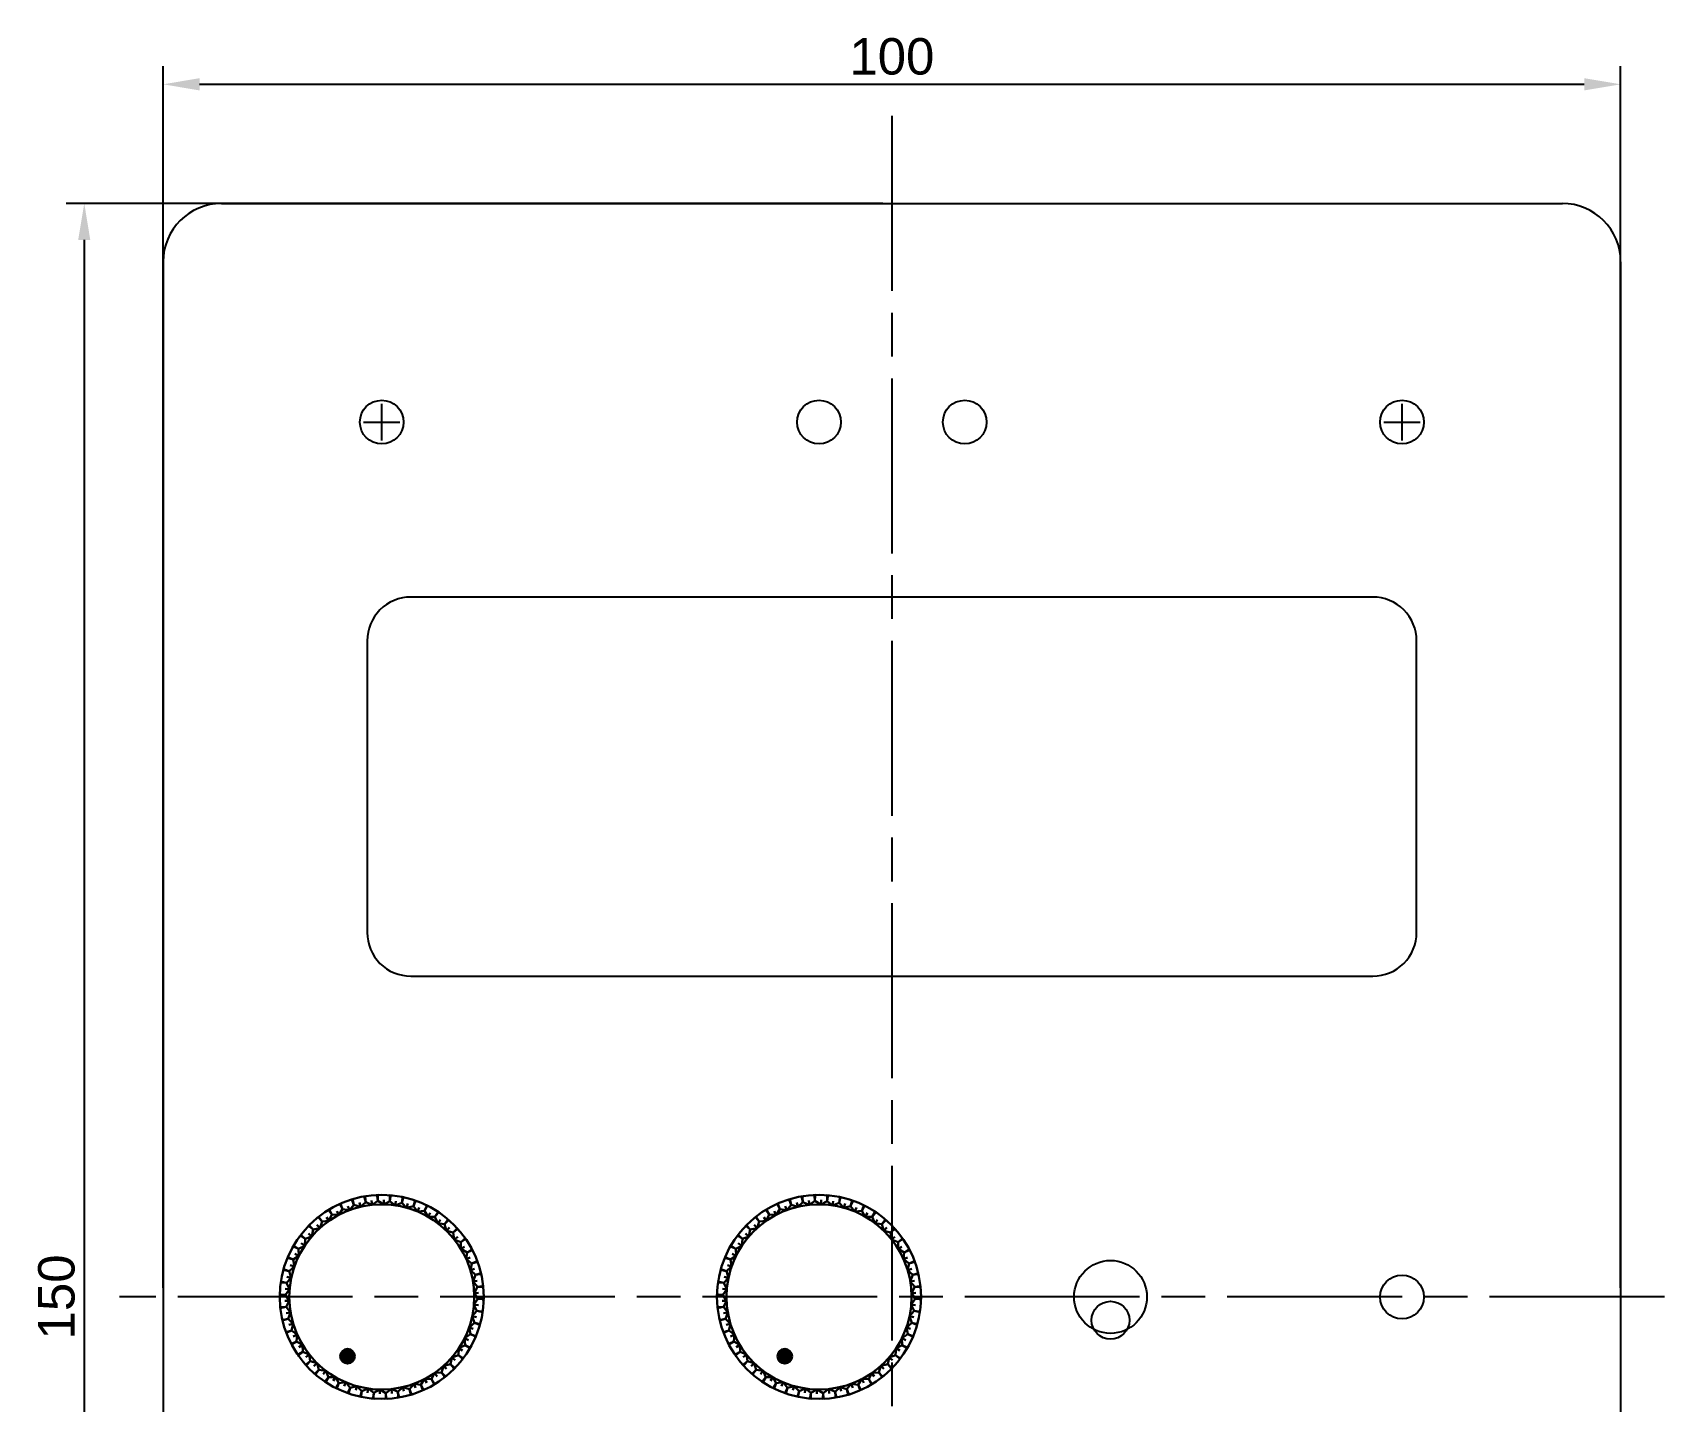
# Model space of a CAD drawing. Header units: millimetres. Extents: x -59 to 53, y -81 to 87.
# Drawn here: x -59 to 53, y -7.2 to 86.7 of the extents above; entities that cross this region are included whole.
import ezdxf

# ---------------------------------------------------------------- set-up
doc = ezdxf.new("R2010")
doc.units = ezdxf.units.MM
doc.linetypes.add('AM_ISO08W050', pattern=[18, 12, -1.5, 3, -1.5])
for name, color, linetype, lineweight in [('AM_0 プロファイル（中）', 7, 'Continuous', 30), ('AM_7', 4, 'AM_ISO08W050', 25), ('AM_8', 1, 'Continuous', 25), ('ﾎﾞﾃﾞｨｰ', 2, 'Continuous', 25)]:
    doc.layers.add(name, color=color, linetype=linetype, lineweight=lineweight)
doc.styles.get("Standard").update_dxf_attribs({"font": 'arial.ttf'})
doc.dimstyles.new('ISO-25', dxfattribs={"dimtxt": 2.5, "dimasz": 2.5, "dimexe": 1.25, "dimexo": 0.625, "dimtad": 1, "dimtxsty": 'Standard', "dimcen": 2.5, "dimadec": 0, "dimazin": 0, "dimtfac": 1, "dimtmove": 0, "dimatfit": 3, "dimfxl": 1, "dimarcsym": 0})

# ---------------------------------------------------------------- blocks, each defined once
blk = doc.blocks.new('*D36')
at = {"color": 0, "lineweight": -2}
for p, q in [((-0.62, 75), (-56.66, 75)), ((-55.41, 72.5), (-55.41, -72.5)), ((-0.62, -75), (-56.66, -75))]:
    blk.add_line(p, q, dxfattribs=at)
at = {"color": 0}
for points in [[(-55, 72.5), (-55.83, 72.5), (-55.41, 75)], [(-55.83, -72.5), (-55, -72.5), (-55.41, -75)]]:
    blk.add_solid(points, dxfattribs=at)
at = {"layer": 'Defpoints', "color": 0}
for p in [(0, 75), (-55.41, -75), (0, -75)]:
    blk.add_point(p, dxfattribs=at)
at = {"color": 0, "insert": (-57.31, 0), "char_height": 2.5, "attachment_point": 5, "rotation": 90}
blk.add_mtext('150', dxfattribs=at)
blk = doc.blocks.new('*D37')
at = {"color": 0, "lineweight": -2}
for p, q in [((-50, 0.62), (-50, 84.42)), ((50, 0.62), (50, 84.42)), ((-47.5, 83.17), (47.5, 83.17))]:
    blk.add_line(p, q, dxfattribs=at)
at = {"color": 0}
for points in [[(-47.5, 83.59), (-47.5, 82.75), (-50, 83.17)], [(47.5, 82.75), (47.5, 83.59), (50, 83.17)]]:
    blk.add_solid(points, dxfattribs=at)
at = {"layer": 'Defpoints', "color": 0}
for p in [(50, 83.17), (-50, 0), (50, 0)]:
    blk.add_point(p, dxfattribs=at)
at = {"color": 0, "insert": (0, 85.07), "char_height": 2.5, "attachment_point": 5}
blk.add_mtext('100', dxfattribs=at)

msp = doc.modelspace()

# ---------------------------------------------------------------- hatches: boundary and pattern name
at = {"layer": 'AM_8'}
for points in [[(-37.783, -3.82, 1), (-36.917, -4.32, 1)], [(-7.783, -3.82, 1), (-6.917, -4.32, 1)]]:
    msp.add_hatch(color=256, dxfattribs=at).paths.add_polyline_path(points)

# ---------------------------------------------------------------- linework, layer by layer
for p, q in [((-35, 58.75), (-35, 61.25)), ((35, 58.75), (35, 61.25)), ((-36.25, 60), (-33.75, 60)), ((33.75, 60), (36.25, 60))]:
    msp.add_line(p, q)
msp.add_lwpolyline([(-36, 45), (-36, 25, 0.4142136), (-33, 22), (33, 22, 0.4142136), (36, 25), (36, 45, 0.4142136), (33, 48), (-33, 48, 0.4142136)], format="xyb", close=True)
for centre, radius in [((-35, 60), 1.5), ((-5, 60), 1.5), ((5, 60), 1.5), ((35, 60), 1.5), ((15, 0), 2.5), ((35, 0), 1.5), ((15, -1.6), 1.3)]:
    msp.add_circle(centre, radius)
at = {"layer": 'AM_0 プロファイル（中）'}
for p, q in [((-36.101, 6.508), (-36.175, 6.824)), ((-36.101, 6.508), (-36.135, 6.831)), ((-35.276, 6.594), (-35.31, 6.917)), ((-35.276, 6.594), (-35.27, 6.919)), ((-34.448, 6.577), (-34.441, 6.902)), ((-34.448, 6.577), (-34.4, 6.898)), ((-33.628, 6.456), (-33.58, 6.777)), ((-33.628, 6.456), (-33.54, 6.769)), ((-6.101, 6.508), (-6.175, 6.824)), ((-6.101, 6.508), (-6.135, 6.831)), ((-5.276, 6.594), (-5.31, 6.917)), ((-5.276, 6.594), (-5.27, 6.919)), ((-4.448, 6.577), (-4.441, 6.902)), ((-4.448, 6.577), (-4.4, 6.898)), ((-3.628, 6.456), (-3.58, 6.777)), ((-3.628, 6.456), (-3.54, 6.769)), ((-38.624, 5.214), (-38.419, 5.645)), ((-38.419, 5.645), (-38.604, 5.912)), ((-38.419, 5.645), (-38.57, 5.933)), ((-37.942, 5.627), (-38.419, 5.645)), ((-37.942, 5.627), (-38.081, 5.893)), ((-37.942, 5.627), (-37.684, 6.029)), ((-37.684, 6.029), (-37.835, 6.317)), ((-37.684, 6.029), (-37.798, 6.334)), ((-37.213, 5.952), (-37.684, 6.029)), ((-37.213, 5.952), (-37.318, 6.233)), ((-37.213, 5.952), (-36.908, 6.318)), ((-36.908, 6.318), (-37.021, 6.623)), ((-36.908, 6.318), (-36.982, 6.635)), ((-36.45, 6.182), (-36.908, 6.318)), ((-36.45, 6.182), (-36.519, 6.474)), ((-36.45, 6.182), (-36.101, 6.508)), ((-35.664, 6.315), (-36.101, 6.508)), ((-35.664, 6.315), (-35.695, 6.614)), ((-35.664, 6.315), (-35.276, 6.594)), ((-34.867, 6.349), (-35.276, 6.594)), ((-34.867, 6.349), (-34.861, 6.649)), ((-34.867, 6.349), (-34.448, 6.577)), ((-34.072, 6.282), (-34.448, 6.577)), ((-34.072, 6.282), (-34.029, 6.579)), ((-34.072, 6.282), (-33.628, 6.456)), ((-33.292, 6.116), (-33.628, 6.456)), ((-33.292, 6.116), (-33.212, 6.405)), ((-33.292, 6.116), (-32.829, 6.233)), ((-32.829, 6.233), (-32.742, 6.546)), ((-32.829, 6.233), (-32.704, 6.532)), ((-32.539, 5.854), (-32.829, 6.233)), ((-32.539, 5.854), (-32.423, 6.13)), ((-32.539, 5.854), (-32.065, 5.912)), ((-32.065, 5.912), (-31.939, 6.211)), ((-32.065, 5.912), (-31.903, 6.193)), ((-31.825, 5.499), (-32.065, 5.912)), ((-31.825, 5.499), (-31.675, 5.759)), ((-31.348, 5.497), (-31.185, 5.779)), ((-31.348, 5.497), (-31.151, 5.756)), ((-8.624, 5.214), (-8.419, 5.645)), ((-8.419, 5.645), (-8.604, 5.912)), ((-8.419, 5.645), (-8.57, 5.933)), ((-7.942, 5.627), (-8.419, 5.645)), ((-7.942, 5.627), (-8.081, 5.893)), ((-7.942, 5.627), (-7.684, 6.029)), ((-7.684, 6.029), (-7.835, 6.317)), ((-7.684, 6.029), (-7.798, 6.334)), ((-7.213, 5.952), (-7.684, 6.029)), ((-7.213, 5.952), (-7.318, 6.233)), ((-7.213, 5.952), (-6.908, 6.318)), ((-6.908, 6.318), (-7.021, 6.623)), ((-6.908, 6.318), (-6.982, 6.635)), ((-6.45, 6.182), (-6.908, 6.318)), ((-6.45, 6.182), (-6.519, 6.474)), ((-6.45, 6.182), (-6.101, 6.508)), ((-5.664, 6.315), (-6.101, 6.508)), ((-5.664, 6.315), (-5.695, 6.614)), ((-5.664, 6.315), (-5.276, 6.594)), ((-4.867, 6.349), (-5.276, 6.594)), ((-4.867, 6.349), (-4.861, 6.649)), ((-4.867, 6.349), (-4.448, 6.577)), ((-4.072, 6.282), (-4.448, 6.577)), ((-4.072, 6.282), (-4.029, 6.579)), ((-4.072, 6.282), (-3.628, 6.456)), ((-3.292, 6.116), (-3.628, 6.456)), ((-3.292, 6.116), (-3.212, 6.405)), ((-3.292, 6.116), (-2.829, 6.233)), ((-2.829, 6.233), (-2.742, 6.546)), ((-2.829, 6.233), (-2.704, 6.532)), ((-2.539, 5.854), (-2.829, 6.233)), ((-2.539, 5.854), (-2.423, 6.13)), ((-2.539, 5.854), (-2.065, 5.912)), ((-2.065, 5.912), (-1.939, 6.211)), ((-2.065, 5.912), (-1.903, 6.193)), ((-1.825, 5.499), (-2.065, 5.912)), ((-1.825, 5.499), (-1.675, 5.759)), ((-1.348, 5.497), (-1.185, 5.779)), ((-1.348, 5.497), (-1.151, 5.756)), ((-39.716, 4.618), (-39.961, 4.83)), ((-39.716, 4.618), (-39.933, 4.859)), ((-39.807, 4.149), (-39.716, 4.618)), ((-39.249, 4.719), (-39.716, 4.618)), ((-39.249, 4.719), (-39.45, 4.942)), ((-39.1, 5.172), (-39.317, 5.414)), ((-39.1, 5.172), (-39.285, 5.439)), ((-39.249, 4.719), (-39.1, 5.172)), ((-38.624, 5.214), (-39.1, 5.172)), ((-38.624, 5.214), (-38.795, 5.461)), ((-31.825, 5.499), (-31.348, 5.497)), ((-31.161, 5.058), (-31.348, 5.497)), ((-31.161, 5.058), (-30.979, 5.297)), ((-31.161, 5.058), (-30.687, 4.996)), ((-30.687, 4.996), (-30.491, 5.255)), ((-30.687, 4.996), (-30.46, 5.228)), ((-30.557, 4.537), (-30.687, 4.996)), ((-30.557, 4.537), (-30.347, 4.751)), ((-30.557, 4.537), (-30.095, 4.416)), ((-30.095, 4.416), (-29.868, 4.648)), ((-30.095, 4.416), (-29.841, 4.618)), ((-9.716, 4.618), (-9.961, 4.83)), ((-9.716, 4.618), (-9.933, 4.859)), ((-9.807, 4.149), (-9.716, 4.618)), ((-9.249, 4.719), (-9.716, 4.618)), ((-9.249, 4.719), (-9.45, 4.942)), ((-9.1, 5.172), (-9.317, 5.414)), ((-9.1, 5.172), (-9.285, 5.439)), ((-9.249, 4.719), (-9.1, 5.172)), ((-8.624, 5.214), (-9.1, 5.172)), ((-8.624, 5.214), (-8.795, 5.461)), ((-1.825, 5.499), (-1.348, 5.497)), ((-1.161, 5.058), (-1.348, 5.497)), ((-1.161, 5.058), (-0.979, 5.297)), ((-1.161, 5.058), (-0.687, 4.996)), ((-0.687, 4.996), (-0.491, 5.255)), ((-0.687, 4.996), (-0.46, 5.228)), ((-0.557, 4.537), (-0.687, 4.996)), ((-0.557, 4.537), (-0.347, 4.751)), ((-0.557, 4.537), (-0.095, 4.416)), ((-0.095, 4.416), (0.132, 4.648)), ((-0.095, 4.416), (0.159, 4.618)), ((-40.716, 3.3), (-41.007, 3.444)), ((-40.716, 3.3), (-40.986, 3.48)), ((-40.289, 3.514), (-40.716, 3.3)), ((-40.289, 3.514), (-40.539, 3.68)), ((-40.257, 3.99), (-40.528, 4.17)), ((-40.257, 3.99), (-40.503, 4.203)), ((-40.289, 3.514), (-40.257, 3.99)), ((-39.807, 4.149), (-40.257, 3.99)), ((-39.807, 4.149), (-40.034, 4.345)), ((-30.024, 3.944), (-30.095, 4.416)), ((-30.024, 3.944), (-29.788, 4.131)), ((-30.024, 3.944), (-29.58, 3.767)), ((-29.58, 3.767), (-29.326, 3.969)), ((-29.58, 3.767), (-29.302, 3.935)), ((-29.568, 3.289), (-29.58, 3.767)), ((-29.568, 3.289), (-29.312, 3.445)), ((-10.716, 3.3), (-11.007, 3.444)), ((-10.716, 3.3), (-10.986, 3.48)), ((-10.289, 3.514), (-10.716, 3.3)), ((-10.289, 3.514), (-10.539, 3.68)), ((-10.257, 3.99), (-10.528, 4.17)), ((-10.257, 3.99), (-10.503, 4.203)), ((-10.289, 3.514), (-10.257, 3.99)), ((-9.807, 4.149), (-10.257, 3.99)), ((-9.807, 4.149), (-10.034, 4.345)), ((-0.024, 3.944), (-0.095, 4.416)), ((-0.024, 3.944), (0.212, 4.131)), ((-0.024, 3.944), (0.42, 3.767)), ((0.42, 3.767), (0.674, 3.969)), ((0.42, 3.767), (0.698, 3.935)), ((0.432, 3.289), (0.42, 3.767)), ((0.432, 3.289), (0.688, 3.445)), ((-41.084, 2.558), (-41.391, 2.664)), ((-41.084, 2.558), (-41.375, 2.702)), ((-40.688, 2.823), (-41.084, 2.558)), ((-40.997, 2.088), (-41.084, 2.558)), ((-40.688, 2.823), (-40.956, 2.957)), ((-40.688, 2.823), (-40.716, 3.3)), ((-29.568, 3.289), (-29.151, 3.058)), ((-29.199, 2.583), (-29.151, 3.058)), ((-29.199, 2.583), (-28.925, 2.705)), ((-29.199, 2.583), (-28.814, 2.301)), ((-29.151, 3.058), (-28.873, 3.226)), ((-29.151, 3.058), (-28.854, 3.19)), ((-28.921, 1.835), (-28.814, 2.301)), ((-28.814, 2.301), (-28.517, 2.433)), ((-28.814, 2.301), (-28.503, 2.394)), ((-11.084, 2.558), (-11.391, 2.664)), ((-11.084, 2.558), (-11.375, 2.702)), ((-10.688, 2.823), (-11.084, 2.558)), ((-10.997, 2.088), (-11.084, 2.558)), ((-10.688, 2.823), (-10.956, 2.957)), ((-10.688, 2.823), (-10.716, 3.3)), ((0.432, 3.289), (0.849, 3.058)), ((0.801, 2.583), (0.849, 3.058)), ((0.801, 2.583), (1.075, 2.705)), ((0.801, 2.583), (1.186, 2.301)), ((0.849, 3.058), (1.127, 3.226)), ((0.849, 3.058), (1.146, 3.19)), ((1.079, 1.835), (1.186, 2.301)), ((1.186, 2.301), (1.483, 2.433)), ((1.186, 2.301), (1.497, 2.394)), ((-41.357, 1.775), (-41.675, 1.842)), ((-41.357, 1.775), (-41.664, 1.882)), ((-41.211, 1.32), (-41.529, 0.964)), ((-41.211, 1.32), (-41.505, 1.383)), ((-40.997, 2.088), (-41.357, 1.775)), ((-41.211, 1.32), (-41.357, 1.775)), ((-40.997, 2.088), (-41.28, 2.187)), ((-28.921, 1.835), (-28.634, 1.922)), ((-28.921, 1.835), (-28.574, 1.507)), ((-28.739, 1.059), (-28.574, 1.507)), ((-28.574, 1.507), (-28.263, 1.601)), ((-28.574, 1.507), (-28.254, 1.561)), ((-11.357, 1.775), (-11.675, 1.842)), ((-11.357, 1.775), (-11.664, 1.882)), ((-11.211, 1.32), (-11.529, 0.964)), ((-11.211, 1.32), (-11.505, 1.383)), ((-10.997, 2.088), (-11.357, 1.775)), ((-11.211, 1.32), (-11.357, 1.775)), ((-10.997, 2.088), (-11.28, 2.187)), ((1.079, 1.835), (1.366, 1.922)), ((1.079, 1.835), (1.426, 1.507)), ((1.261, 1.059), (1.426, 1.507)), ((1.426, 1.507), (1.737, 1.601)), ((1.426, 1.507), (1.746, 1.561)), ((-41.599, 0.138), (-41.923, 0.125)), ((-41.599, 0.138), (-41.922, 0.165)), ((-41.529, 0.964), (-41.853, 0.991)), ((-41.529, 0.964), (-41.847, 1.032)), ((-41.328, 0.531), (-41.627, 0.556)), ((-41.328, 0.531), (-41.599, 0.138)), ((-41.344, -0.266), (-41.599, 0.138)), ((-41.328, 0.531), (-41.529, 0.964)), ((-28.739, 1.059), (-28.443, 1.109)), ((-28.739, 1.059), (-28.436, 0.69)), ((-28.656, 0.266), (-28.436, 0.69)), ((-28.656, 0.266), (-28.356, 0.278)), ((-28.656, 0.266), (-28.401, -0.138)), ((-28.436, 0.69), (-28.116, 0.744)), ((-28.436, 0.69), (-28.112, 0.703)), ((-11.599, 0.138), (-11.923, 0.125)), ((-11.599, 0.138), (-11.922, 0.165)), ((-11.529, 0.964), (-11.853, 0.991)), ((-11.529, 0.964), (-11.847, 1.032)), ((-11.328, 0.531), (-11.627, 0.556)), ((-11.328, 0.531), (-11.599, 0.138)), ((-11.344, -0.266), (-11.599, 0.138)), ((-11.328, 0.531), (-11.529, 0.964)), ((1.261, 1.059), (1.557, 1.109)), ((1.261, 1.059), (1.564, 0.69)), ((1.344, 0.266), (1.564, 0.69)), ((1.344, 0.266), (1.644, 0.278)), ((1.344, 0.266), (1.599, -0.138)), ((1.564, 0.69), (1.884, 0.744)), ((1.564, 0.69), (1.888, 0.703)), ((-41.564, -0.69), (-41.888, -0.703)), ((-41.564, -0.69), (-41.884, -0.744)), ((-41.344, -0.266), (-41.644, -0.278)), ((-41.344, -0.266), (-41.564, -0.69)), ((-41.261, -1.059), (-41.564, -0.69)), ((-41.261, -1.059), (-41.557, -1.109)), ((-41.261, -1.059), (-41.426, -1.507)), ((-28.789, -1.32), (-28.471, -0.964)), ((-28.672, -0.531), (-28.401, -0.138)), ((-28.672, -0.531), (-28.471, -0.964)), ((-28.672, -0.531), (-28.373, -0.556)), ((-28.471, -0.964), (-28.153, -1.032)), ((-28.471, -0.964), (-28.147, -0.991)), ((-28.401, -0.138), (-28.077, -0.125)), ((-28.401, -0.138), (-28.078, -0.165)), ((-11.564, -0.69), (-11.888, -0.703)), ((-11.564, -0.69), (-11.884, -0.744)), ((-11.344, -0.266), (-11.644, -0.278)), ((-11.344, -0.266), (-11.564, -0.69)), ((-11.261, -1.059), (-11.564, -0.69)), ((-11.261, -1.059), (-11.557, -1.109)), ((-11.261, -1.059), (-11.426, -1.507)), ((1.211, -1.32), (1.529, -0.964)), ((1.328, -0.531), (1.599, -0.138)), ((1.328, -0.531), (1.529, -0.964)), ((1.328, -0.531), (1.627, -0.556)), ((1.529, -0.964), (1.847, -1.032)), ((1.529, -0.964), (1.853, -0.991)), ((1.599, -0.138), (1.923, -0.125)), ((1.599, -0.138), (1.922, -0.165)), ((-41.426, -1.507), (-41.746, -1.561)), ((-41.426, -1.507), (-41.737, -1.601)), ((-41.079, -1.835), (-41.426, -1.507)), ((-41.079, -1.835), (-41.366, -1.922)), ((-41.079, -1.835), (-41.186, -2.301)), ((-29.003, -2.088), (-28.643, -1.775)), ((-29.003, -2.088), (-28.916, -2.558)), ((-29.003, -2.088), (-28.72, -2.187)), ((-28.789, -1.32), (-28.643, -1.775)), ((-28.789, -1.32), (-28.495, -1.383)), ((-28.643, -1.775), (-28.336, -1.882)), ((-28.643, -1.775), (-28.325, -1.842)), ((-11.426, -1.507), (-11.746, -1.561)), ((-11.426, -1.507), (-11.737, -1.601)), ((-11.079, -1.835), (-11.426, -1.507)), ((-11.079, -1.835), (-11.366, -1.922)), ((-11.079, -1.835), (-11.186, -2.301)), ((0.997, -2.088), (1.357, -1.775)), ((0.997, -2.088), (1.084, -2.558)), ((0.997, -2.088), (1.28, -2.187)), ((1.211, -1.32), (1.357, -1.775)), ((1.211, -1.32), (1.505, -1.383)), ((1.357, -1.775), (1.664, -1.882)), ((1.357, -1.775), (1.675, -1.842)), ((-41.186, -2.301), (-41.497, -2.394)), ((-41.186, -2.301), (-41.483, -2.433)), ((-40.801, -2.583), (-41.186, -2.301)), ((-40.849, -3.058), (-41.146, -3.19)), ((-40.849, -3.058), (-41.127, -3.226)), ((-40.801, -2.583), (-41.075, -2.705)), ((-40.801, -2.583), (-40.849, -3.058)), ((-40.432, -3.289), (-40.849, -3.058)), ((-40.432, -3.289), (-40.688, -3.445)), ((-40.432, -3.289), (-40.42, -3.767)), ((-29.711, -3.514), (-29.284, -3.3)), ((-29.312, -2.823), (-28.916, -2.558)), ((-29.312, -2.823), (-29.284, -3.3)), ((-29.312, -2.823), (-29.044, -2.957)), ((-29.284, -3.3), (-29.014, -3.48)), ((-29.284, -3.3), (-28.993, -3.444)), ((-28.916, -2.558), (-28.625, -2.702)), ((-28.916, -2.558), (-28.609, -2.664)), ((-11.186, -2.301), (-11.497, -2.394)), ((-11.186, -2.301), (-11.483, -2.433)), ((-10.801, -2.583), (-11.186, -2.301)), ((-10.849, -3.058), (-11.146, -3.19)), ((-10.849, -3.058), (-11.127, -3.226)), ((-10.801, -2.583), (-11.075, -2.705)), ((-10.801, -2.583), (-10.849, -3.058)), ((-10.432, -3.289), (-10.849, -3.058)), ((-10.432, -3.289), (-10.688, -3.445)), ((-10.432, -3.289), (-10.42, -3.767)), ((0.289, -3.514), (0.716, -3.3)), ((0.688, -2.823), (1.084, -2.558)), ((0.688, -2.823), (0.716, -3.3)), ((0.688, -2.823), (0.956, -2.957)), ((0.716, -3.3), (0.986, -3.48)), ((0.716, -3.3), (1.007, -3.444)), ((1.084, -2.558), (1.375, -2.702)), ((1.084, -2.558), (1.391, -2.664)), ((-40.42, -3.767), (-40.698, -3.935)), ((-40.42, -3.767), (-40.674, -3.969)), ((-39.976, -3.944), (-40.42, -3.767)), ((-39.976, -3.944), (-40.212, -4.131)), ((-39.905, -4.416), (-40.159, -4.618)), ((-39.905, -4.416), (-40.132, -4.648)), ((-39.976, -3.944), (-39.905, -4.416)), ((-39.443, -4.537), (-39.905, -4.416)), ((-30.193, -4.149), (-30.284, -4.618)), ((-30.193, -4.149), (-29.743, -3.99)), ((-30.193, -4.149), (-29.966, -4.345)), ((-29.711, -3.514), (-29.743, -3.99)), ((-29.743, -3.99), (-29.472, -4.17)), ((-29.743, -3.99), (-29.497, -4.203)), ((-29.711, -3.514), (-29.461, -3.68)), ((-10.42, -3.767), (-10.698, -3.935)), ((-10.42, -3.767), (-10.674, -3.969)), ((-9.976, -3.944), (-10.42, -3.767)), ((-9.976, -3.944), (-10.212, -4.131)), ((-9.905, -4.416), (-10.159, -4.618)), ((-9.905, -4.416), (-10.132, -4.648)), ((-9.976, -3.944), (-9.905, -4.416)), ((-9.443, -4.537), (-9.905, -4.416)), ((-0.193, -4.149), (-0.284, -4.618)), ((-0.193, -4.149), (0.257, -3.99)), ((-0.193, -4.149), (0.034, -4.345)), ((0.289, -3.514), (0.257, -3.99)), ((0.257, -3.99), (0.528, -4.17)), ((0.257, -3.99), (0.503, -4.203)), ((0.289, -3.514), (0.539, -3.68)), ((-39.443, -4.537), (-39.653, -4.751)), ((-39.313, -4.996), (-39.54, -5.228)), ((-39.313, -4.996), (-39.509, -5.255)), ((-39.443, -4.537), (-39.313, -4.996)), ((-38.839, -5.058), (-39.313, -4.996)), ((-38.839, -5.058), (-39.021, -5.297)), ((-38.652, -5.497), (-38.849, -5.756)), ((-38.839, -5.058), (-38.652, -5.497)), ((-38.652, -5.497), (-38.815, -5.779)), ((-38.175, -5.499), (-38.652, -5.497)), ((-38.175, -5.499), (-38.325, -5.759)), ((-38.175, -5.499), (-37.935, -5.912)), ((-31.376, -5.214), (-31.581, -5.645)), ((-31.376, -5.214), (-30.9, -5.172)), ((-31.376, -5.214), (-31.205, -5.461)), ((-30.751, -4.719), (-30.9, -5.172)), ((-30.9, -5.172), (-30.715, -5.439)), ((-30.9, -5.172), (-30.683, -5.414)), ((-30.751, -4.719), (-30.284, -4.618)), ((-30.751, -4.719), (-30.55, -4.942)), ((-30.284, -4.618), (-30.067, -4.859)), ((-30.284, -4.618), (-30.039, -4.83)), ((-9.443, -4.537), (-9.653, -4.751)), ((-9.313, -4.996), (-9.54, -5.228)), ((-9.313, -4.996), (-9.509, -5.255)), ((-9.443, -4.537), (-9.313, -4.996)), ((-8.839, -5.058), (-9.313, -4.996)), ((-8.839, -5.058), (-9.021, -5.297)), ((-8.652, -5.497), (-8.849, -5.756)), ((-8.839, -5.058), (-8.652, -5.497)), ((-8.652, -5.497), (-8.815, -5.779)), ((-8.175, -5.499), (-8.652, -5.497)), ((-8.175, -5.499), (-8.325, -5.759)), ((-8.175, -5.499), (-7.935, -5.912)), ((-1.376, -5.214), (-1.581, -5.645)), ((-1.376, -5.214), (-0.9, -5.172)), ((-1.376, -5.214), (-1.205, -5.461)), ((-0.751, -4.719), (-0.9, -5.172)), ((-0.9, -5.172), (-0.715, -5.439)), ((-0.9, -5.172), (-0.683, -5.414)), ((-0.751, -4.719), (-0.284, -4.618)), ((-0.751, -4.719), (-0.55, -4.942)), ((-0.284, -4.618), (-0.067, -4.859)), ((-0.284, -4.618), (-0.039, -4.83)), ((-37.935, -5.912), (-38.097, -6.193)), ((-37.935, -5.912), (-38.061, -6.211)), ((-37.461, -5.854), (-37.935, -5.912)), ((-37.461, -5.854), (-37.577, -6.13)), ((-37.461, -5.854), (-37.171, -6.233)), ((-37.171, -6.233), (-37.296, -6.532)), ((-37.171, -6.233), (-37.258, -6.546)), ((-36.708, -6.116), (-37.171, -6.233)), ((-36.708, -6.116), (-36.788, -6.405)), ((-36.708, -6.116), (-36.372, -6.456)), ((-36.372, -6.456), (-36.46, -6.769)), ((-36.372, -6.456), (-36.42, -6.777)), ((-35.928, -6.282), (-36.372, -6.456)), ((-35.928, -6.282), (-35.971, -6.579)), ((-35.928, -6.282), (-35.552, -6.577)), ((-35.552, -6.577), (-35.6, -6.898)), ((-35.552, -6.577), (-35.559, -6.902)), ((-35.133, -6.349), (-35.552, -6.577)), ((-35.133, -6.349), (-35.139, -6.649)), ((-35.133, -6.349), (-34.724, -6.594)), ((-34.724, -6.594), (-34.73, -6.919)), ((-34.336, -6.315), (-34.724, -6.594)), ((-34.724, -6.594), (-34.69, -6.917)), ((-34.336, -6.315), (-33.899, -6.508)), ((-34.336, -6.315), (-34.305, -6.614)), ((-33.55, -6.182), (-33.899, -6.508)), ((-33.899, -6.508), (-33.865, -6.831)), ((-33.899, -6.508), (-33.825, -6.824)), ((-33.55, -6.182), (-33.092, -6.318)), ((-33.55, -6.182), (-33.481, -6.474)), ((-32.787, -5.952), (-33.092, -6.318)), ((-33.092, -6.318), (-33.018, -6.635)), ((-33.092, -6.318), (-32.979, -6.623)), ((-32.787, -5.952), (-32.316, -6.029)), ((-32.787, -5.952), (-32.682, -6.233)), ((-32.058, -5.627), (-32.316, -6.029)), ((-32.316, -6.029), (-32.202, -6.334)), ((-32.316, -6.029), (-32.165, -6.317)), ((-32.058, -5.627), (-31.581, -5.645)), ((-32.058, -5.627), (-31.919, -5.893)), ((-31.581, -5.645), (-31.43, -5.933)), ((-31.581, -5.645), (-31.396, -5.912)), ((-7.935, -5.912), (-8.097, -6.193)), ((-7.935, -5.912), (-8.061, -6.211)), ((-7.461, -5.854), (-7.935, -5.912)), ((-7.461, -5.854), (-7.577, -6.13)), ((-7.461, -5.854), (-7.171, -6.233)), ((-7.171, -6.233), (-7.296, -6.532)), ((-7.171, -6.233), (-7.258, -6.546)), ((-6.708, -6.116), (-7.171, -6.233)), ((-6.708, -6.116), (-6.788, -6.405)), ((-6.708, -6.116), (-6.372, -6.456)), ((-6.372, -6.456), (-6.46, -6.769)), ((-6.372, -6.456), (-6.42, -6.777)), ((-5.928, -6.282), (-6.372, -6.456)), ((-5.928, -6.282), (-5.971, -6.579)), ((-5.928, -6.282), (-5.552, -6.577)), ((-5.552, -6.577), (-5.6, -6.898)), ((-5.552, -6.577), (-5.559, -6.902)), ((-5.133, -6.349), (-5.552, -6.577)), ((-5.133, -6.349), (-5.139, -6.649)), ((-5.133, -6.349), (-4.724, -6.594)), ((-4.724, -6.594), (-4.73, -6.919)), ((-4.336, -6.315), (-4.724, -6.594)), ((-4.724, -6.594), (-4.69, -6.917)), ((-4.336, -6.315), (-3.899, -6.508)), ((-4.336, -6.315), (-4.305, -6.614)), ((-3.55, -6.182), (-3.899, -6.508)), ((-3.899, -6.508), (-3.865, -6.831)), ((-3.899, -6.508), (-3.825, -6.824)), ((-3.55, -6.182), (-3.092, -6.318)), ((-3.55, -6.182), (-3.481, -6.474)), ((-2.787, -5.952), (-3.092, -6.318)), ((-3.092, -6.318), (-3.018, -6.635)), ((-3.092, -6.318), (-2.979, -6.623)), ((-2.787, -5.952), (-2.316, -6.029)), ((-2.787, -5.952), (-2.682, -6.233)), ((-2.058, -5.627), (-2.316, -6.029)), ((-2.316, -6.029), (-2.202, -6.334)), ((-2.316, -6.029), (-2.165, -6.317)), ((-2.058, -5.627), (-1.581, -5.645)), ((-2.058, -5.627), (-1.919, -5.893)), ((-1.581, -5.645), (-1.43, -5.933)), ((-1.581, -5.645), (-1.396, -5.912))]:
    msp.add_line(p, q, dxfattribs=at)
for centre, radius in [((-35, 0), 7), ((-5, 0), 7), ((-35, 0), 6.35), ((-5, 0), 6.35)]:
    msp.add_circle(centre, radius, dxfattribs=at)
at = {"layer": 'AM_0 プロファイル（中）', "ltscale": 0.5}
for centre in [(-37.35, -4.07), (-7.35, -4.07)]:
    msp.add_circle(centre, 0.5, dxfattribs=at)
at = {"layer": 'AM_0 プロファイル（中）'}
for centre, start, end in [((-36.904, 6.653), 105.96997, 193.2), ((-36.253, 6.806), 13.2, 100.43003), ((-36.055, 6.839), 98.76997, 186), ((-35.39, 6.909), 6, 93.23003), ((-35.19, 6.917), 91.56997, 178.8), ((-34.521, 6.903), 358.8, 86.03003), ((-34.321, 6.887), 84.36997, 171.6), ((-33.659, 6.789), 351.6, 78.83003), ((-33.463, 6.747), 77.16997, 164.4), ((-6.904, 6.653), 105.96997, 193.2), ((-6.253, 6.806), 13.2, 100.43003), ((-6.055, 6.839), 98.76997, 186), ((-5.39, 6.909), 6, 93.23003), ((-5.19, 6.917), 91.56997, 178.8), ((-4.521, 6.903), 358.8, 86.03003), ((-4.321, 6.887), 84.36997, 171.6), ((-3.659, 6.789), 351.6, 78.83003), ((-3.463, 6.747), 77.16997, 164.4), ((-38.67, 5.867), 34.8, 122.03003), ((-38.499, 5.97), 120.36997, 207.6), ((-37.906, 6.28), 27.6, 114.83003), ((-37.723, 6.362), 113.16997, 200.4), ((-37.096, 6.595), 20.4, 107.63003), ((-32.819, 6.567), 344.4, 71.63003), ((-32.63, 6.501), 69.96997, 157.2), ((-32.013, 6.242), 337.2, 64.43003), ((-31.834, 6.153), 62.76997, 150), ((-31.254, 5.819), 330, 57.23003), ((-31.087, 5.708), 55.56997, 142.8), ((-8.67, 5.867), 34.8, 122.03003), ((-8.499, 5.97), 120.36997, 207.6), ((-7.906, 6.28), 27.6, 114.83003), ((-7.723, 6.362), 113.16997, 200.4), ((-7.096, 6.595), 20.4, 107.63003), ((-2.819, 6.567), 344.4, 71.63003), ((-2.63, 6.501), 69.96997, 157.2), ((-2.013, 6.242), 337.2, 64.43003), ((-1.834, 6.153), 62.76997, 150), ((-1.254, 5.819), 330, 57.23003), ((-1.087, 5.708), 55.56997, 142.8), ((-40.014, 4.77), 49.2, 136.43003), ((-39.873, 4.913), 134.76997, 222), ((-39.376, 5.36), 42, 129.23003), ((-39.219, 5.485), 127.56997, 214.8), ((-30.555, 5.303), 322.8, 50.03003), ((-30.403, 5.172), 48.36997, 135.6), ((-29.925, 4.704), 315.6, 42.83003), ((-29.791, 4.555), 41.16997, 128.4), ((-10.014, 4.77), 49.2, 136.43003), ((-9.873, 4.913), 134.76997, 222), ((-9.376, 5.36), 42, 129.23003), ((-9.219, 5.485), 127.56997, 214.8), ((-0.555, 5.303), 322.8, 50.03003), ((-0.403, 5.172), 48.36997, 135.6), ((0.075, 4.704), 315.6, 42.83003), ((0.209, 4.555), 41.16997, 128.4), ((-41.042, 3.373), 63.6, 150.83003), ((-40.942, 3.546), 149.16997, 236.4), ((-40.572, 4.104), 56.4, 143.63003), ((-40.451, 4.263), 141.96997, 229.2), ((-29.375, 4.031), 308.4, 35.63003), ((-29.261, 3.867), 33.96997, 121.2), ((-11.042, 3.373), 63.6, 150.83003), ((-10.942, 3.546), 149.16997, 236.4), ((-10.572, 4.104), 56.4, 143.63003), ((-10.451, 4.263), 141.96997, 229.2), ((0.625, 4.031), 308.4, 35.63003), ((0.739, 3.867), 33.96997, 121.2), ((-41.417, 2.589), 70.8, 158.03003), ((-41.34, 2.774), 156.36997, 243.6), ((-28.915, 3.295), 301.2, 28.43003), ((-28.822, 3.117), 26.76997, 114), ((-28.55, 2.506), 294, 21.23003), ((-28.48, 2.318), 19.56997, 106.8), ((-11.417, 2.589), 70.8, 158.03003), ((-11.34, 2.774), 156.36997, 243.6), ((1.085, 3.295), 301.2, 28.43003), ((1.178, 3.117), 26.76997, 114), ((1.45, 2.506), 294, 21.23003), ((1.52, 2.318), 19.56997, 106.8), ((-41.83, 1.11), 170.76997, 258), ((-41.691, 1.764), 78, 165.23003), ((-41.637, 1.957), 163.56997, 250.8), ((-28.286, 1.678), 286.8, 14.03003), ((-28.241, 1.482), 12.36997, 99.6), ((-11.83, 1.11), 170.76997, 258), ((-11.691, 1.764), 78, 165.23003), ((-11.637, 1.957), 163.56997, 250.8), ((1.714, 1.678), 286.8, 14.03003), ((1.759, 1.482), 12.36997, 99.6), ((-41.92, 0.045), 92.4, 179.63003), ((-41.916, 0.245), 177.96997, 265.2), ((-41.86, 0.912), 85.2, 172.43003), ((-28.129, 0.823), 279.6, 6.83003), ((-28.108, 0.624), 5.16997, 92.4), ((-11.92, 0.045), 92.4, 179.63003), ((-11.916, 0.245), 177.96997, 265.2), ((-11.86, 0.912), 85.2, 172.43003), ((1.871, 0.823), 279.6, 6.83003), ((1.892, 0.624), 5.16997, 92.4), ((-41.892, -0.624), 185.16997, 272.4), ((-41.871, -0.823), 99.6, 186.83003), ((-28.17, -1.11), 350.76997, 78), ((-28.14, -0.912), 265.2, 352.43003), ((-28.084, -0.245), 357.96997, 85.2), ((-28.08, -0.045), 272.4, 359.63003), ((-11.892, -0.624), 185.16997, 272.4), ((-11.871, -0.823), 99.6, 186.83003), ((1.83, -1.11), 350.76997, 78), ((1.86, -0.912), 265.2, 352.43003), ((1.916, -0.245), 357.96997, 85.2), ((1.92, -0.045), 272.4, 359.63003), ((-41.759, -1.482), 192.36997, 279.6), ((-41.714, -1.678), 106.8, 194.03003), ((-28.363, -1.957), 343.56997, 70.8), ((-28.309, -1.764), 258, 345.23003), ((-11.759, -1.482), 192.36997, 279.6), ((-11.714, -1.678), 106.8, 194.03003), ((1.637, -1.957), 343.56997, 70.8), ((1.691, -1.764), 258, 345.23003), ((-41.52, -2.318), 199.56997, 286.8), ((-41.45, -2.506), 114, 201.23003), ((-41.178, -3.117), 206.76997, 294), ((-41.085, -3.295), 121.2, 208.43003), ((-28.66, -2.774), 336.36997, 63.6), ((-28.583, -2.589), 250.8, 338.03003), ((-11.52, -2.318), 199.56997, 286.8), ((-11.45, -2.506), 114, 201.23003), ((-11.178, -3.117), 206.76997, 294), ((-11.085, -3.295), 121.2, 208.43003), ((1.34, -2.774), 336.36997, 63.6), ((1.417, -2.589), 250.8, 338.03003), ((-40.739, -3.867), 213.96997, 301.2), ((-40.625, -4.031), 128.4, 215.63003), ((-29.549, -4.263), 321.96997, 49.2), ((-29.428, -4.104), 236.4, 323.63003), ((-29.058, -3.546), 329.16997, 56.4), ((-28.958, -3.373), 243.6, 330.83003), ((-10.739, -3.867), 213.96997, 301.2), ((-10.625, -4.031), 128.4, 215.63003), ((0.451, -4.263), 321.96997, 49.2), ((0.572, -4.104), 236.4, 323.63003), ((0.942, -3.546), 329.16997, 56.4), ((1.042, -3.373), 243.6, 330.83003), ((-40.209, -4.555), 221.16997, 308.4), ((-40.075, -4.704), 135.6, 222.83003), ((-39.597, -5.172), 228.36997, 315.6), ((-39.445, -5.303), 142.8, 230.03003), ((-30.781, -5.485), 307.56997, 34.8), ((-30.624, -5.36), 222, 309.23003), ((-30.127, -4.913), 314.76997, 42), ((-29.986, -4.77), 229.2, 316.43003), ((-10.209, -4.555), 221.16997, 308.4), ((-10.075, -4.704), 135.6, 222.83003), ((-9.597, -5.172), 228.36997, 315.6), ((-9.445, -5.303), 142.8, 230.03003), ((-0.781, -5.485), 307.56997, 34.8), ((-0.624, -5.36), 222, 309.23003), ((-0.127, -4.913), 314.76997, 42), ((0.014, -4.77), 229.2, 316.43003), ((-38.913, -5.708), 235.56997, 322.8), ((-38.746, -5.819), 150, 237.23003), ((-38.166, -6.153), 242.76997, 330), ((-37.987, -6.242), 157.2, 244.43003), ((-37.37, -6.501), 249.96997, 337.2), ((-37.181, -6.567), 164.4, 251.63003), ((-33.096, -6.653), 285.96997, 13.2), ((-32.904, -6.595), 200.4, 287.63003), ((-32.277, -6.362), 293.16997, 20.4), ((-32.094, -6.28), 207.6, 294.83003), ((-31.501, -5.97), 300.36997, 27.6), ((-31.33, -5.867), 214.8, 302.03003), ((-8.913, -5.708), 235.56997, 322.8), ((-8.746, -5.819), 150, 237.23003), ((-8.166, -6.153), 242.76997, 330), ((-7.987, -6.242), 157.2, 244.43003), ((-7.37, -6.501), 249.96997, 337.2), ((-7.181, -6.567), 164.4, 251.63003), ((-3.096, -6.653), 285.96997, 13.2), ((-2.904, -6.595), 200.4, 287.63003), ((-2.277, -6.362), 293.16997, 20.4), ((-2.094, -6.28), 207.6, 294.83003), ((-1.501, -5.97), 300.36997, 27.6), ((-1.33, -5.867), 214.8, 302.03003), ((-36.537, -6.747), 257.16997, 344.4), ((-36.341, -6.789), 171.6, 258.83003), ((-35.679, -6.887), 264.36997, 351.6), ((-35.479, -6.903), 178.8, 266.03003), ((-34.81, -6.917), 271.56997, 358.8), ((-34.61, -6.909), 186, 273.23003), ((-33.945, -6.839), 278.76997, 6), ((-33.747, -6.806), 193.2, 280.43003), ((-6.537, -6.747), 257.16997, 344.4), ((-6.341, -6.789), 171.6, 258.83003), ((-5.679, -6.887), 264.36997, 351.6), ((-5.479, -6.903), 178.8, 266.03003), ((-4.81, -6.917), 271.56997, 358.8), ((-4.61, -6.909), 186, 273.23003), ((-3.945, -6.839), 278.76997, 6), ((-3.747, -6.806), 193.2, 280.43003)]:
    msp.add_arc(centre, 0.08, start, end, dxfattribs=at)
at = {"layer": 'AM_7'}
for p, q in [((0, 81), (0, -81)), ((0, 81), (0, -81)), ((53, 0), (-53, 0))]:
    msp.add_line(p, q, dxfattribs=at)
at = {"layer": 'ﾎﾞﾃﾞｨｰ'}
for p, q in [((-46, 75), (46, 75)), ((-50, 71), (-50, -71)), ((50, 71), (50, -71))]:
    msp.add_line(p, q, dxfattribs=at)
for centre, start, end in [((-46, 71), 90, 180), ((46, 71), 0, 90)]:
    msp.add_arc(centre, 4, start, end, dxfattribs=at)

# ---------------------------------------------------------------- dimensions: what is measured, and where the dimension line sits
for p1, p2, distance, picture, middle in [((-50, 0), (50, 0), 83.171, '*D37', (0, 85.073)), ((0, 75), (0, -75), -55.412, '*D36', (-57.313, 0))]:
    dim = msp.add_aligned_dim(p1=p1, p2=p2, distance=distance, dimstyle='ISO-25', override={"dimlfac": 1})
    dim.commit()
    dim.dimension.update_dxf_attribs({"geometry": picture, "text_midpoint": middle})

doc.saveas('drawing.dxf')
